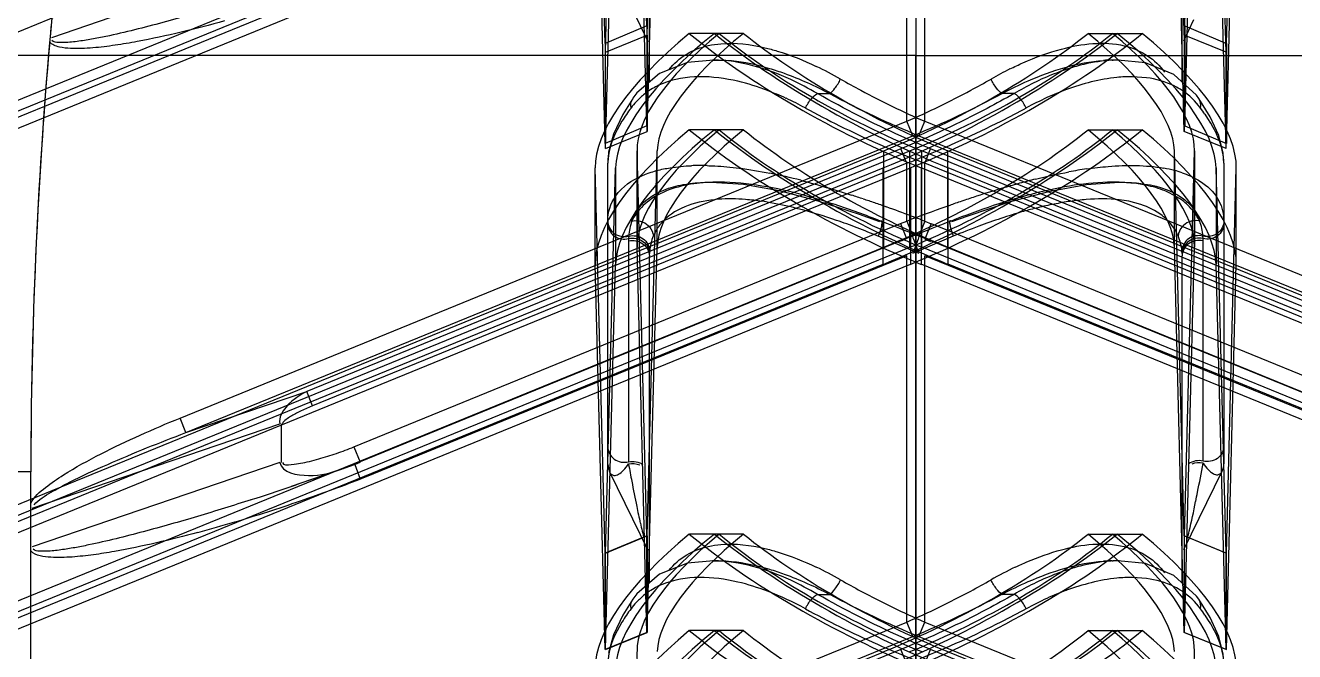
# Model space of a CAD drawing. Header units: millimetres. Extents: x -97344 to -49824, y -57049 to -40247.
# Drawn here: x -69300.34 to -69285.12, y -49599.15 to -49591.64 of the extents above; entities that cross this region are included whole.
import ezdxf

# ---------------------------------------------------------------- set-up
doc = ezdxf.new("R2010")
doc.units = ezdxf.units.MM
doc.header["$LTSCALE"] = 200
doc.linetypes.add('DOT_CENTER', pattern=[14, 12, -1, 0, -1])
for name, color, linetype in [('03___PRT_ALL_CURVES', 7, 'Continuous'), ('1', 7, 'Continuous'), ('DIM', 3, 'Continuous'), ('LAY0001', 7, 'Continuous'), ('LAY0002', 7, 'Continuous')]:
    doc.layers.add(name, color=color, linetype=linetype)

# ---------------------------------------------------------------- blocks, each defined once
blk = doc.blocks.new('Top1', base_point=(668.75, -75.52))
at = {"layer": '1', "color": 1, "linetype": 'DOT_CENTER'}
for p, q in [((418.75, 43.169), (418.75, -93.98)), ((918.75, 43.169), (918.75, -93.98))]:
    blk.add_line(p, q, dxfattribs=at)
blk = doc.blocks.new('*U1466')
blk.add_blockref('Top1', (0, -50.114))
blk = doc.blocks.new('*U1467')
at = {"layer": 'DIM', "color": 0, "linetype": 'ByBlock', "lineweight": -2, "transparency": 16777216}
for p in [(0, 0), (500, 0)]:
    blk.add_blockref('*U1466', p, dxfattribs=at)
blk = doc.blocks.new('2250')
at = {"layer": '03___PRT_ALL_CURVES', "color": 7, "linetype": 'Continuous'}
blk.add_line((-45098.388, -64438.84), (-45098.388, -64419.739), dxfattribs=at)
blk.add_arc((-45039.388, -64419.739), 59, 173.89532, 180, dxfattribs=at)
at = {"layer": 'LAY0001', "color": 7, "linetype": 'Continuous'}
for p, q in [((-45590.974, -64415.07), (-45590.974, -64411.151)), ((-45587.674, -64415.538), (-45587.674, -64411.151)), ((-45087.888, -64415.538), (-45087.888, -64411.151)), ((-45084.588, -64415.069), (-45084.588, -64411.151)), ((-45096.023, -64413.81), (-45098.142, -64414.537)), ((-45591.127, -64414.297), (-45590.993, -64414.583)), ((-45084.569, -64414.574), (-45084.449, -64414.319)), ((-45590.219, -64414.804), (-45590.149, -64414.804)), ((-45590.205, -64414.804), (-45590.219, -64414.804)), ((-45590.148, -64414.804), (-45590.128, -64414.804)), ((-45085.428, -64414.804), (-45085.413, -64414.804)), ((-45085.342, -64414.804), (-45085.413, -64414.804)), ((-45085.342, -64414.804), (-45085.36, -64414.804)), ((-45085.027, -64414.838), (-45085.36, -64414.804)), ((-45085.016, -64415.016), (-45085.185, -64415.004)), ((-45588.958, -64415.206), (-45588.814, -64415.206)), ((-45086.603, -64415.206), (-45086.747, -64415.206)), ((-45084.39, -64415.263), (-45084.417, -64415.226)), ((-45084.389, -64415.263), (-45084.39, -64415.262)), ((-45084.323, -64415.368), (-45084.389, -64415.263)), ((-45084.251, -64415.483), (-45084.389, -64415.263)), ((-45587.744, -64415.711), (-45587.674, -64415.538)), ((-45587.674, -64415.538), (-45578.982, -64419.086)), ((-45096.6, -64419.094), (-45087.888, -64415.538)), ((-45087.817, -64415.711), (-45087.888, -64415.538)), ((-45587.744, -64415.711), (-45579.053, -64419.259)), ((-45096.53, -64419.268), (-45087.817, -64415.711)), ((-45587.674, -64416.04), (-45587.603, -64415.867)), ((-45580.501, -64418.766), (-45587.603, -64415.867)), ((-45087.959, -64415.867), (-45095.081, -64418.775)), ((-45087.888, -64416.04), (-45087.959, -64415.867)), ((-45591.463, -64415.908), (-45591.474, -64416.041)), ((-45591.474, -64419.652), (-45591.474, -64416.04)), ((-45587.674, -64416.733), (-45587.674, -64416.04)), ((-45580.572, -64418.939), (-45587.674, -64416.04)), ((-45087.888, -64416.04), (-45095.011, -64418.948)), ((-45087.888, -64416.733), (-45087.888, -64416.04)), ((-45084.088, -64416.04), (-45084.088, -64419.643)), ((-45590.235, -64416.268), (-45590.219, -64416.268)), ((-45590.136, -64416.268), (-45590.149, -64416.268)), ((-45085.413, -64416.268), (-45085.425, -64416.268)), ((-45085.342, -64416.268), (-45085.342, -64416.268)), ((-45087.154, -64416.669), (-45086.647, -64416.501)), ((-45085.085, -64416.534), (-45085.227, -64416.497)), ((-45084.63, -64416.457), (-45084.751, -64416.39)), ((-45588.459, -64416.651), (-45588.214, -64416.739)), ((-45587.674, -64416.733), (-45587.745, -64416.913)), ((-45587.731, -64416.712), (-45587.674, -64416.733)), ((-45587.674, -64416.733), (-45587.597, -64416.765)), ((-45587.597, -64416.764), (-45587.672, -64416.95)), ((-45587.597, -64416.764), (-45581.067, -64419.43)), ((-45094.516, -64419.439), (-45087.965, -64416.764)), ((-45087.965, -64416.764), (-45087.888, -64416.734)), ((-45087.965, -64416.764), (-45087.892, -64416.944)), ((-45087.888, -64416.733), (-45087.831, -64416.712)), ((-45087.888, -64416.733), (-45087.817, -64416.913)), ((-45087.347, -64416.739), (-45087.154, -64416.669)), ((-45591.222, -64416.913), (-45591.223, -64416.944)), ((-45591.223, -64416.944), (-45591.223, -64416.972)), ((-45587.808, -64417.093), (-45588.23, -64416.915)), ((-45587.67, -64416.944), (-45587.745, -64416.913)), ((-45587.672, -64416.95), (-45587.603, -64416.978)), ((-45087.817, -64416.913), (-45087.892, -64416.944)), ((-45087.332, -64416.915), (-45087.753, -64417.093)), ((-45084.338, -64416.944), (-45084.34, -64416.913)), ((-45084.338, -64416.972), (-45084.338, -64416.944)), ((-45591.224, -64416.972), (-45591.224, -64419.618)), ((-45590.971, -64417.093), (-45590.973, -64417.123)), ((-45587.739, -64417.123), (-45587.808, -64417.093)), ((-45581.14, -64419.609), (-45587.6, -64416.972)), ((-45087.961, -64416.972), (-45094.442, -64419.618)), ((-45087.753, -64417.093), (-45087.822, -64417.123)), ((-45084.589, -64417.123), (-45084.591, -64417.093)), ((-45084.338, -64419.609), (-45084.338, -64416.972)), ((-45590.974, -64421.07), (-45590.974, -64417.151)), ((-45587.674, -64421.538), (-45587.674, -64417.151)), ((-45581.213, -64419.789), (-45587.674, -64417.151)), ((-45087.888, -64417.151), (-45094.369, -64419.797)), ((-45087.888, -64421.538), (-45087.888, -64417.151)), ((-45084.588, -64421.069), (-45084.588, -64417.151)), ((-45096.53, -64419.268), (-45095.081, -64418.775)), ((-45095.011, -64418.948), (-45095.081, -64418.775)), ((-45096.53, -64419.268), (-45096.6, -64419.094)), ((-45095.011, -64418.948), (-45095.157, -64419.013)), ((-45098.372, -64420.174), (-45095.404, -64419.164)), ((-45095.388, -64419.164), (-45095.388, -64419.626)), ((-45094.516, -64419.439), (-45094.44, -64419.624)), ((-45095.404, -64419.626), (-45098.372, -64420.635)), ((-45094.651, -64419.703), (-45095.266, -64419.913)), ((-45094.508, -64419.644), (-45094.506, -64419.65)), ((-45094.506, -64419.65), (-45094.439, -64419.825)), ((-45591.453, -64419.74), (-45590.994, -64420.677)), ((-45098.388, -64419.739), (-45099.388, -64419.739)), ((-45098.388, -64420.113), (-45098.388, -64419.739)), ((-45094.369, -64419.797), (-45094.439, -64419.825)), ((-45084.567, -64420.668), (-45084.108, -64419.731)), ((-45098.388, -64420.635), (-45098.388, -64420.174)), ((-45098.388, -64426.113), (-45098.388, -64420.685)), ((-45590.219, -64420.804), (-45590.149, -64420.804)), ((-45590.205, -64420.804), (-45590.219, -64420.804)), ((-45590.148, -64420.804), (-45590.128, -64420.804)), ((-45085.428, -64420.804), (-45085.413, -64420.804)), ((-45085.342, -64420.804), (-45085.413, -64420.804)), ((-45085.342, -64420.804), (-45085.36, -64420.804)), ((-45085.027, -64420.838), (-45085.36, -64420.804)), ((-45085.016, -64421.016), (-45085.185, -64421.004)), ((-45588.958, -64421.206), (-45588.814, -64421.206)), ((-45086.603, -64421.206), (-45086.747, -64421.206)), ((-45084.39, -64421.263), (-45084.417, -64421.226)), ((-45084.389, -64421.263), (-45084.39, -64421.262)), ((-45084.323, -64421.368), (-45084.389, -64421.263)), ((-45084.251, -64421.483), (-45084.389, -64421.263)), ((-45587.744, -64421.711), (-45587.674, -64421.538)), ((-45587.674, -64421.538), (-45578.982, -64425.086)), ((-45096.6, -64425.094), (-45087.888, -64421.538)), ((-45087.817, -64421.711), (-45087.888, -64421.538)), ((-45587.744, -64421.711), (-45579.053, -64425.259)), ((-45096.53, -64425.268), (-45087.817, -64421.711)), ((-45587.674, -64422.04), (-45587.603, -64421.867)), ((-45580.501, -64424.766), (-45587.603, -64421.867)), ((-45087.959, -64421.867), (-45095.081, -64424.775)), ((-45087.888, -64422.04), (-45087.959, -64421.867))]:
    blk.add_line(p, q, dxfattribs=at)
for points in [[(-45590.205, -64414.804), (-45590.516, -64414.834), (-45590.853, -64414.965)], [(-45084.417, -64415.226), (-45084.687, -64414.979), (-45085.027, -64414.838)], [(-45590.853, -64414.965), (-45591.123, -64415.199), (-45591.171, -64415.262)], [(-45591.172, -64415.263), (-45591.294, -64415.455), (-45591.406, -64415.692), (-45591.463, -64415.908)], [(-45084.088, -64416.041), (-45084.097, -64415.919), (-45084.149, -64415.71), (-45084.251, -64415.483)], [(-45590.234, -64416.268), (-45589.846, -64416.293), (-45589.418, -64416.368)], [(-45086.647, -64416.501), (-45086.171, -64416.374), (-45085.733, -64416.295), (-45085.341, -64416.268)], [(-45589.418, -64416.368), (-45588.953, -64416.49), (-45588.459, -64416.651)], [(-45591.474, -64419.652), (-45591.458, -64419.73), (-45591.453, -64419.74)], [(-45094.651, -64419.703), (-45094.576, -64419.676), (-45094.498, -64419.647), (-45094.44, -64419.624)], [(-45590.205, -64420.804), (-45590.516, -64420.834), (-45590.853, -64420.965)], [(-45084.417, -64421.226), (-45084.687, -64420.979), (-45085.027, -64420.838)], [(-45590.853, -64420.965), (-45591.123, -64421.199), (-45591.171, -64421.262)], [(-45591.172, -64421.263), (-45591.294, -64421.455), (-45591.406, -64421.692), (-45591.463, -64421.908)], [(-45084.088, -64422.041), (-45084.097, -64421.919), (-45084.149, -64421.71), (-45084.251, -64421.483)]]:
    blk.add_lwpolyline(points, dxfattribs=at)
for centre, radius, start, end in [((-45039.388, -64419.739), 59, 174.47201, 174.9407), ((-45039.388, -64419.739), 59, 174.98869, 180), ((-45085.411, -64416.439), 1.635, 90.5851, 94.1921), ((-45590.863, -64418.836), 4.384, 60.1684, 64.4715), ((-45084.653, -64418.919), 4.479, 116.5105, 119.8017), ((-45085.103, -64417.548), 2.772, 106.7907, 111.5606), ((-45085.198, -64417.242), 2.452, 104.4416, 106.7421), ((-45590.48, -64415.907), 0.888, 132.7211, 136.9864), ((-45590.491, -64415.895), 0.872, 123.682, 132.7115), ((-45590.789, -64418.41), 3.466, 65.2126, 69.1919), ((-45590.972, -64418.808), 3.905, 61.429, 65.2256), ((-45583.542, -64405.426), 11.11, 241.673, 247.7766), ((-45092.019, -64405.425), 11.111, 292.2234, 298.3269), ((-45084.597, -64418.794), 3.889, 114.4855, 118.5756), ((-45084.792, -64418.365), 3.418, 110.2556, 114.5003), ((-45590.453, -64415.932), 0.925, 137.0109, 143.2594), ((-45583.425, -64404.933), 11.89, 241.4678, 243.6956), ((-45086.194, -64416.744), 2.28, 34.4626, 36.7896), ((-45583.206, -64404.494), 12.38, 243.6873, 248.3231), ((-45590.867, -64416.041), 0.607, 174.1347, 179.9329), ((-45583.283, -64404.688), 12.172, 248.3224, 248.855), ((-45092.288, -64404.664), 12.198, 291.1456, 291.9299), ((-45590.359, -64418.905), 2.837, 88.4675, 92.2609), ((-45590.938, -64423.153), 7.133, 75.5683, 78.6117), ((-45084.977, -64421.367), 5.312, 98.1765, 100.5047), ((-45085.083, -64417.667), 1.591, 75.3621, 80.045), ((-45085.019, -64417.419), 1.336, 71.1489, 75.3427), ((-45083.38, -64427.646), 11.796, 106.421, 108.1384), ((-45083.978, -64425.636), 9.698, 105.2917, 106.3948), ((-45084.305, -64424.437), 8.456, 103.9795, 105.2955), ((-45590.057, -64419.449), 2.983, 81.6848, 85.497), ((-45592.817, -64429.619), 13.869, 71.4711, 72.0837), ((-45593.398, -64431.352), 15.696, 70.9381, 71.4718), ((-45081.839, -64432.299), 16.698, 108.7663, 109.3121), ((-45082.55, -64430.207), 14.488, 108.1082, 108.7676), ((-45085.411, -64420.101), 3.641, 98.1958, 101.2935), ((-45085.506, -64419.439), 2.972, 94.4732, 98.2032), ((-45085.079, -64417.147), 0.823, 53.1772, 56.9293), ((-45594.139, -64433.497), 17.966, 70.4667, 70.938), ((-45595.867, -64438.343), 23.111, 69.6625, 70.447), ((-45079.508, -64438.88), 23.679, 109.3692, 110.5784), ((-45085.262, -64420.852), 4.407, 101.2773, 103.8484), ((-45590.614, -64417.011), 0.634, 147.6056, 153.9879), ((-45590.38, -64417.144), 0.593, 143.9413, 150.8238), ((-45590.363, -64417.157), 0.614, 136.6652, 143.915), ((-45591.461, -64424.674), 8.405, 69.255, 71.0405), ((-45592.224, -64426.691), 10.56, 67.7778, 69.2597), ((-45596.384, -64438.284), 23.051, 67.9882, 69.2139), ((-45598.738, -64446.126), 31.406, 69.4821, 69.6849), ((-45079.177, -64438.284), 23.051, 110.7861, 112.0118), ((-45083.434, -64426.448), 10.299, 110.417, 112.2377), ((-45084.844, -64416.877), 0.487, 17.1266, 22.6291), ((-45084.616, -64416.733), 0.528, 359.985, 6.5247), ((-45590.369, -64417.148), 0.605, 157.267, 165.7562), ((-45590.385, -64417.142), 0.587, 150.8414, 157.2553), ((-45582.344, -64404.064), 13.937, 247.5358, 247.8441), ((-45093.247, -64403.947), 14.057, 292.089, 292.3947), ((-45590.36, -64417.15), 0.613, 165.7814, 174.6343), ((-45569.659, -64415.764), 21.911, 190.2014, 190.7537), ((-45105.746, -64389.088), 32.557, 288.777, 290.1922), ((-45105.086, -64415.906), 21.081, 348.8493, 349.8099), ((-45084.288, -64419.643), 0.2, 333.8977, 360), ((-45573.321, -64416.467), 18.182, 190.7294, 191.6942), ((-45101.602, -64401.267), 19.892, 288.9039, 291.1057), ((-45105.967, -64388.464), 33.219, 287.9206, 288.7914), ((-45101.584, -64416.593), 17.512, 348.4666, 348.8396), ((-45579.564, -64417.762), 11.807, 191.6796, 192.6735), ((-45101.654, -64401.151), 20.019, 286.5734, 288.9388), ((-45583.887, -64418.732), 7.375, 192.6894, 193.4517), ((-45586.843, -64419.443), 4.335, 193.4061, 194.7103), ((-45100.966, -64403.464), 17.606, 285.0774, 286.5741), ((-45590.863, -64424.836), 4.384, 60.1684, 64.4715), ((-45084.696, -64424.84), 4.389, 115.533, 119.8281), ((-45085.103, -64423.548), 2.772, 106.7907, 111.5606), ((-45085.198, -64423.242), 2.452, 104.4416, 106.7421), ((-45085.411, -64422.439), 1.635, 90.5851, 94.1921), ((-45590.491, -64421.895), 0.872, 123.682, 132.7115), ((-45583.542, -64411.426), 11.11, 241.673, 247.7766), ((-45092.019, -64411.425), 11.111, 292.2234, 298.3269), ((-45084.792, -64424.365), 3.418, 110.2556, 114.5003), ((-45590.453, -64421.932), 0.925, 137.0109, 143.2594), ((-45590.48, -64421.907), 0.888, 132.7211, 136.9864), ((-45583.425, -64410.933), 11.89, 241.4678, 243.6956), ((-45084.597, -64424.794), 3.889, 114.4855, 118.5756), ((-45086.194, -64422.744), 2.28, 34.4626, 36.7896), ((-45583.206, -64410.494), 12.38, 243.6873, 248.3231)]:
    blk.add_arc(centre, radius, start, end, dxfattribs=at)
for points, knots in [([(-45095.416, -64413.937), (-45095.639, -64414.01), (-45096.086, -64414.151), (-45096.648, -64414.314), (-45097.102, -64414.433), (-45097.387, -64414.501), (-45097.617, -64414.548), (-45097.789, -64414.577), (-45097.937, -64414.596), (-45098.05, -64414.595), (-45098.117, -64414.59), (-45098.136, -64414.568)], [0, 0, 0, 0, 0.250041, 0.500076, 0.625096, 0.750113, 0.812623, 0.875132, 0.937626, 0.968749, 1, 1, 1, 1]), ([(-45096.067, -64414.336), (-45096.239, -64414.384), (-45096.586, -64414.474), (-45097.024, -64414.569), (-45097.377, -64414.629), (-45097.643, -64414.662), (-45097.87, -64414.672), (-45098.043, -64414.655), (-45098.138, -64414.622), (-45098.162, -64414.585)], [0, 0, 0, 0, 0.250257, 0.5005, 0.625627, 0.750743, 0.875793, 0.938289, 1, 1, 1, 1]), ([(-45590.268, -64414.631), (-45590.218, -64414.62), (-45589.993, -64414.587), (-45589.763, -64414.616), (-45589.591, -64414.656)], [0, 0, 0, 0, 0.22503, 1, 1, 1, 1]), ([(-45589.591, -64414.656), (-45589.541, -64414.668), (-45589.329, -64414.725), (-45589.125, -64414.808), (-45588.974, -64414.88)], [0, 0, 0, 0, 0.237795, 1, 1, 1, 1]), ([(-45086.652, -64414.911), (-45086.601, -64414.885), (-45086.401, -64414.791), (-45086.192, -64414.714), (-45086.034, -64414.672)], [0, 0, 0, 0, 0.260629, 1, 1, 1, 1]), ([(-45086.034, -64414.672), (-45085.791, -64414.608), (-45085.421, -64414.561), (-45084.998, -64414.732), (-45084.855, -64414.872), (-45084.8, -64414.948)], [0, 0, 0, 0, 0.563155, 0.789685, 1, 1, 1, 1]), ([(-45588.958, -64415.206), (-45589.063, -64415.145), (-45589.45, -64414.941), (-45589.887, -64414.807), (-45590.205, -64414.804)], [0, 0, 0, 0, 0.275501, 1, 1, 1, 1]), ([(-45590.128, -64414.804), (-45590.082, -64414.804), (-45589.881, -64414.816), (-45589.683, -64414.86), (-45589.535, -64414.904)], [0, 0, 0, 0, 0.231148, 1, 1, 1, 1]), ([(-45086.747, -64415.206), (-45086.644, -64415.151), (-45086.26, -64414.965), (-45085.841, -64414.831), (-45085.531, -64414.808)], [0, 0, 0, 0, 0.272513, 1, 1, 1, 1]), ([(-45085.36, -64414.804), (-45085.396, -64414.804), (-45085.547, -64414.811), (-45085.697, -64414.839), (-45085.809, -64414.867)], [0, 0, 0, 0, 0.237563, 1, 1, 1, 1]), ([(-45589.557, -64415.169), (-45589.674, -64415.125), (-45590.077, -64414.997), (-45590.541, -64414.972), (-45590.82, -64415.088)], [0, 0, 0, 0, 0.292097, 1, 1, 1, 1]), ([(-45589.535, -64414.904), (-45589.475, -64414.922), (-45589.228, -64415.004), (-45588.989, -64415.113), (-45588.814, -64415.206)], [0, 0, 0, 0, 0.23961, 1, 1, 1, 1]), ([(-45588.814, -64415.206), (-45588.787, -64415.192), (-45588.739, -64415.133), (-45588.701, -64415.071), (-45588.682, -64415.032)], [0, 0, 0, 0, 0.410358, 1, 1, 1, 1]), ([(-45588.682, -64415.032), (-45588.602, -64415.078), (-45588.273, -64415.261), (-45587.934, -64415.425), (-45587.674, -64415.538)], [0, 0, 0, 0, 0.245983, 1, 1, 1, 1]), ([(-45087.888, -64415.538), (-45087.628, -64415.425), (-45087.289, -64415.261), (-45086.96, -64415.078), (-45086.879, -64415.032)], [0, 0, 0, 0, 0.754012, 1, 1, 1, 1]), ([(-45086.747, -64415.206), (-45086.774, -64415.192), (-45086.822, -64415.133), (-45086.86, -64415.071), (-45086.879, -64415.032)], [0, 0, 0, 0, 0.410358, 1, 1, 1, 1]), ([(-45085.185, -64415.004), (-45085.246, -64415.003), (-45085.516, -64415.017), (-45085.78, -64415.087), (-45085.975, -64415.158)], [0, 0, 0, 0, 0.229044, 1, 1, 1, 1]), ([(-45084.588, -64415.169), (-45084.618, -64415.149), (-45084.75, -64415.073), (-45084.901, -64415.031), (-45085.016, -64415.016)], [0, 0, 0, 0, 0.237348, 1, 1, 1, 1]), ([(-45589.104, -64415.379), (-45589.085, -64415.339), (-45589.044, -64415.276), (-45588.988, -64415.217), (-45588.958, -64415.206)], [0, 0, 0, 0, 0.582162, 1, 1, 1, 1]), ([(-45587.603, -64415.867), (-45587.722, -64415.819), (-45588.184, -64415.62), (-45588.633, -64415.392), (-45588.958, -64415.206)], [0, 0, 0, 0, 0.25475, 1, 1, 1, 1]), ([(-45086.603, -64415.206), (-45086.71, -64415.267), (-45087.15, -64415.51), (-45087.606, -64415.723), (-45087.959, -64415.867)], [0, 0, 0, 0, 0.243708, 1, 1, 1, 1]), ([(-45086.53, -64415.267), (-45086.536, -64415.259), (-45086.557, -64415.236), (-45086.582, -64415.214), (-45086.603, -64415.206)], [0, 0, 0, 0, 0.304772, 1, 1, 1, 1]), ([(-45591.194, -64415.379), (-45591.233, -64415.43), (-45591.357, -64415.612), (-45591.455, -64415.823), (-45591.47, -64415.979)], [0, 0, 0, 0, 0.290955, 1, 1, 1, 1]), ([(-45086.457, -64415.379), (-45086.558, -64415.434), (-45086.974, -64415.652), (-45087.403, -64415.846), (-45087.733, -64415.979)], [0, 0, 0, 0, 0.243799, 1, 1, 1, 1]), ([(-45084.088, -64416.04), (-45084.088, -64415.995), (-45084.114, -64415.784), (-45084.22, -64415.591), (-45084.313, -64415.454)], [0, 0, 0, 0, 0.213846, 1, 1, 1, 1]), ([(-45591.381, -64416.437), (-45591.36, -64416.406), (-45591.252, -64416.279), (-45591.097, -64416.198), (-45590.975, -64416.156)], [0, 0, 0, 0, 0.221242, 1, 1, 1, 1]), ([(-45590.803, -64416.109), (-45590.778, -64416.104), (-45590.668, -64416.084), (-45590.556, -64416.073), (-45590.471, -64416.07)], [0, 0, 0, 0, 0.234807, 1, 1, 1, 1]), ([(-45590.283, -64416.069), (-45590.252, -64416.07), (-45590.124, -64416.075), (-45589.996, -64416.087), (-45589.899, -64416.099)], [0, 0, 0, 0, 0.239498, 1, 1, 1, 1]), ([(-45085.732, -64416.109), (-45085.646, -64416.097), (-45085.34, -64416.061), (-45085.026, -64416.061), (-45084.808, -64416.099)], [0, 0, 0, 0, 0.281112, 1, 1, 1, 1]), ([(-45590.149, -64416.268), (-45590.234, -64416.268), (-45590.519, -64416.282), (-45590.812, -64416.365), (-45590.974, -64416.486)], [0, 0, 0, 0, 0.29618, 1, 1, 1, 1]), ([(-45590.568, -64416.297), (-45590.542, -64416.292), (-45590.432, -64416.275), (-45590.32, -64416.268), (-45590.235, -64416.268)], [0, 0, 0, 0, 0.233785, 1, 1, 1, 1]), ([(-45588.749, -64416.536), (-45588.872, -64416.496), (-45589.323, -64416.36), (-45589.794, -64416.27), (-45590.136, -64416.268)], [0, 0, 0, 0, 0.275317, 1, 1, 1, 1]), ([(-45085.425, -64416.268), (-45085.731, -64416.269), (-45086.394, -64416.385), (-45087.023, -64416.602), (-45087.357, -64416.733)], [0, 0, 0, 0, 0.460204, 1, 1, 1, 1]), ([(-45085.05, -64416.299), (-45085.078, -64416.293), (-45085.198, -64416.275), (-45085.32, -64416.268), (-45085.413, -64416.268)], [0, 0, 0, 0, 0.235152, 1, 1, 1, 1]), ([(-45085.342, -64416.268), (-45085.263, -64416.268), (-45085.004, -64416.28), (-45084.736, -64416.349), (-45084.587, -64416.455)], [0, 0, 0, 0, 0.301125, 1, 1, 1, 1]), ([(-45084.751, -64416.39), (-45084.774, -64416.38), (-45084.87, -64416.34), (-45084.971, -64416.313), (-45085.05, -64416.299)], [0, 0, 0, 0, 0.234169, 1, 1, 1, 1]), ([(-45084.4, -64416.24), (-45084.316, -64416.289), (-45084.17, -64416.41), (-45084.101, -64416.589), (-45084.091, -64416.673)], [0, 0, 0, 0, 0.53321, 1, 1, 1, 1]), ([(-45591.183, -64416.733), (-45591.175, -64416.706), (-45591.129, -64416.592), (-45591.039, -64416.499), (-45590.962, -64416.446)], [0, 0, 0, 0, 0.23554, 1, 1, 1, 1]), ([(-45589.822, -64416.475), (-45589.93, -64416.467), (-45590.272, -64416.459), (-45590.647, -64416.563), (-45590.81, -64416.736)], [0, 0, 0, 0, 0.313507, 1, 1, 1, 1]), ([(-45589.196, -64416.585), (-45589.303, -64416.557), (-45589.446, -64416.526), (-45589.59, -64416.502), (-45589.625, -64416.497)], [0, 0, 0, 0, 0.759393, 1, 1, 1, 1]), ([(-45085.227, -64416.497), (-45085.265, -64416.49), (-45085.434, -64416.464), (-45085.606, -64416.465), (-45085.738, -64416.475)], [0, 0, 0, 0, 0.227861, 1, 1, 1, 1]), ([(-45084.587, -64416.455), (-45084.565, -64416.471), (-45084.485, -64416.535), (-45084.423, -64416.621), (-45084.394, -64416.689)], [0, 0, 0, 0, 0.269846, 1, 1, 1, 1]), ([(-45084.378, -64416.733), (-45084.413, -64416.662), (-45084.48, -64416.574), (-45084.563, -64416.504), (-45084.585, -64416.487)], [0, 0, 0, 0, 0.735687, 1, 1, 1, 1]), ([(-45086.317, -64416.573), (-45086.375, -64416.587), (-45086.615, -64416.651), (-45086.85, -64416.73), (-45087.027, -64416.796)], [0, 0, 0, 0, 0.241129, 1, 1, 1, 1]), ([(-45084.762, -64416.726), (-45084.782, -64416.705), (-45084.877, -64416.621), (-45084.993, -64416.564), (-45085.085, -64416.534)], [0, 0, 0, 0, 0.229911, 1, 1, 1, 1]), ([(-45591.474, -64416.733), (-45591.474, -64416.789), (-45591.409, -64416.907), (-45591.279, -64416.927), (-45591.222, -64416.913)], [0, 0, 0, 0, 0.486158, 1, 1, 1, 1]), ([(-45591.474, -64416.764), (-45591.474, -64416.82), (-45591.409, -64416.937), (-45591.28, -64416.957), (-45591.223, -64416.944)], [0, 0, 0, 0, 0.485436, 1, 1, 1, 1]), ([(-45588.204, -64416.733), (-45588.2, -64416.73), (-45588.181, -64416.728), (-45588.189, -64416.765), (-45588.195, -64416.82), (-45588.216, -64416.876), (-45588.23, -64416.915)], [0, 0, 0, 0, 0.077314, 0.192048, 0.398477, 1, 1, 1, 1]), ([(-45087.357, -64416.733), (-45087.361, -64416.73), (-45087.381, -64416.728), (-45087.373, -64416.765), (-45087.366, -64416.82), (-45087.346, -64416.876), (-45087.332, -64416.915)], [0, 0, 0, 0, 0.077312, 0.192046, 0.398475, 1, 1, 1, 1]), ([(-45084.088, -64416.733), (-45084.088, -64416.789), (-45084.152, -64416.907), (-45084.282, -64416.927), (-45084.339, -64416.913)], [0, 0, 0, 0, 0.486158, 1, 1, 1, 1]), ([(-45084.088, -64416.764), (-45084.088, -64416.82), (-45084.152, -64416.937), (-45084.281, -64416.957), (-45084.338, -64416.944)], [0, 0, 0, 0, 0.485436, 1, 1, 1, 1]), ([(-45591.224, -64416.972), (-45591.167, -64416.959), (-45591.038, -64416.979), (-45590.974, -64417.096), (-45590.974, -64417.151)], [0, 0, 0, 0, 0.514562, 1, 1, 1, 1]), ([(-45591.223, -64416.944), (-45591.166, -64416.93), (-45591.038, -64416.951), (-45590.973, -64417.068), (-45590.973, -64417.123)], [0, 0, 0, 0, 0.51441, 1, 1, 1, 1]), ([(-45591.222, -64416.913), (-45591.165, -64416.9), (-45591.037, -64416.921), (-45590.972, -64417.037), (-45590.971, -64417.093)], [0, 0, 0, 0, 0.513457, 1, 1, 1, 1]), ([(-45587.745, -64416.913), (-45587.728, -64416.883), (-45587.784, -64417.034), (-45587.797, -64417.066), (-45587.808, -64417.093)], [0, 0, 0, 0, 0.541401, 1, 1, 1, 1]), ([(-45587.67, -64416.944), (-45587.669, -64416.942), (-45587.664, -64416.933), (-45587.669, -64416.946), (-45587.67, -64416.949)], [0, 0, 0, 0, 0.352566, 1, 1, 1, 1]), ([(-45087.817, -64416.913), (-45087.834, -64416.883), (-45087.778, -64417.034), (-45087.764, -64417.066), (-45087.753, -64417.093)], [0, 0, 0, 0, 0.541402, 1, 1, 1, 1]), ([(-45084.339, -64416.913), (-45084.396, -64416.9), (-45084.525, -64416.921), (-45084.59, -64417.037), (-45084.591, -64417.093)], [0, 0, 0, 0, 0.513457, 1, 1, 1, 1]), ([(-45084.338, -64416.944), (-45084.395, -64416.93), (-45084.523, -64416.951), (-45084.588, -64417.068), (-45084.589, -64417.123)], [0, 0, 0, 0, 0.51441, 1, 1, 1, 1]), ([(-45084.338, -64416.972), (-45084.395, -64416.959), (-45084.524, -64416.979), (-45084.588, -64417.096), (-45084.588, -64417.151)], [0, 0, 0, 0, 0.514562, 1, 1, 1, 1]), ([(-45098.388, -64420.113), (-45098.349, -64420.036), (-45098.212, -64419.919), (-45097.93, -64419.725), (-45097.548, -64419.518), (-45097.079, -64419.295), (-45096.761, -64419.16), (-45096.6, -64419.094)], [0, 0, 0, 0, 0.124331, 0.249397, 0.499553, 0.749771, 1, 1, 1, 1]), ([(-45095.157, -64419.013), (-45095.197, -64419.032), (-45095.259, -64419.062), (-45095.327, -64419.11), (-45095.371, -64419.142), (-45095.371, -64419.164)], [0, 0, 0, 0, 0.501284, 0.749172, 1, 1, 1, 1]), ([(-45098.349, -64420.133), (-45098.294, -64420.069), (-45098.145, -64419.981), (-45097.851, -64419.821), (-45097.467, -64419.646), (-45097.001, -64419.45), (-45096.687, -64419.328), (-45096.53, -64419.268)], [0, 0, 0, 0, 0.124662, 0.249704, 0.499789, 0.749893, 1, 1, 1, 1]), ([(-45591.474, -64419.439), (-45591.474, -64419.494), (-45591.41, -64419.612), (-45591.281, -64419.632), (-45591.224, -64419.618)], [0, 0, 0, 0, 0.485438, 1, 1, 1, 1]), ([(-45095.371, -64419.626), (-45095.371, -64419.662), (-45095.249, -64419.649), (-45095.127, -64419.633), (-45094.934, -64419.585), (-45094.725, -64419.519), (-45094.584, -64419.467), (-45094.516, -64419.439)], [0, 0, 0, 0, 0.121276, 0.246967, 0.497909, 0.748954, 1, 1, 1, 1]), ([(-45084.088, -64419.43), (-45084.088, -64419.485), (-45084.152, -64419.603), (-45084.281, -64419.623), (-45084.338, -64419.609)], [0, 0, 0, 0, 0.485438, 1, 1, 1, 1]), ([(-45591.453, -64419.74), (-45591.443, -64419.76), (-45591.404, -64419.793), (-45591.335, -64419.767), (-45591.277, -64419.716), (-45591.242, -64419.671), (-45591.224, -64419.644)], [0, 0, 0, 0, 0.222711, 0.423481, 0.67946, 1, 1, 1, 1]), ([(-45095.404, -64419.626), (-45095.376, -64419.749), (-45095.018, -64419.813), (-45094.792, -64419.751), (-45094.666, -64419.708)], [0, 0, 0, 0, 0.487505, 1, 1, 1, 1]), ([(-45084.338, -64419.636), (-45084.32, -64419.662), (-45084.284, -64419.708), (-45084.226, -64419.758), (-45084.157, -64419.785), (-45084.118, -64419.751), (-45084.108, -64419.731)], [0, 0, 0, 0, 0.320519, 0.576478, 0.777246, 1, 1, 1, 1]), ([(-45095.746, -64420.072), (-45095.96, -64420.141), (-45096.39, -64420.275), (-45096.931, -64420.429), (-45097.367, -64420.541), (-45097.641, -64420.604), (-45097.862, -64420.648), (-45098.028, -64420.675), (-45098.17, -64420.691), (-45098.279, -64420.69), (-45098.341, -64420.684), (-45098.362, -64420.665)], [0, 0, 0, 0, 0.250056, 0.500108, 0.625138, 0.750165, 0.81268, 0.875195, 0.937693, 0.968896, 1, 1, 1, 1]), ([(-45084.529, -64420.55), (-45084.52, -64420.516), (-45084.482, -64420.365), (-45084.45, -64420.213), (-45084.426, -64420.095)], [0, 0, 0, 0, 0.224782, 1, 1, 1, 1]), ([(-45096.386, -64420.464), (-45096.551, -64420.508), (-45096.883, -64420.592), (-45097.301, -64420.68), (-45097.638, -64420.734), (-45097.892, -64420.762), (-45098.108, -64420.769), (-45098.274, -64420.75), (-45098.362, -64420.718), (-45098.388, -64420.685)], [0, 0, 0, 0, 0.250223, 0.500431, 0.625541, 0.750638, 0.87567, 0.938162, 1, 1, 1, 1]), ([(-45590.268, -64420.631), (-45590.218, -64420.62), (-45589.993, -64420.587), (-45589.763, -64420.616), (-45589.591, -64420.656)], [0, 0, 0, 0, 0.22503, 1, 1, 1, 1]), ([(-45086.034, -64420.672), (-45085.791, -64420.608), (-45085.421, -64420.561), (-45084.998, -64420.732), (-45084.855, -64420.872), (-45084.8, -64420.948)], [0, 0, 0, 0, 0.563155, 0.789685, 1, 1, 1, 1]), ([(-45589.591, -64420.656), (-45589.541, -64420.668), (-45589.329, -64420.725), (-45589.125, -64420.808), (-45588.974, -64420.88)], [0, 0, 0, 0, 0.237795, 1, 1, 1, 1]), ([(-45086.588, -64420.88), (-45086.542, -64420.858), (-45086.362, -64420.776), (-45086.175, -64420.709), (-45086.034, -64420.672)], [0, 0, 0, 0, 0.25995, 1, 1, 1, 1]), ([(-45588.958, -64421.206), (-45589.063, -64421.145), (-45589.45, -64420.941), (-45589.887, -64420.807), (-45590.205, -64420.804)], [0, 0, 0, 0, 0.275501, 1, 1, 1, 1]), ([(-45590.128, -64420.804), (-45590.082, -64420.804), (-45589.881, -64420.816), (-45589.683, -64420.86), (-45589.535, -64420.904)], [0, 0, 0, 0, 0.231148, 1, 1, 1, 1]), ([(-45589.535, -64420.904), (-45589.475, -64420.922), (-45589.228, -64421.004), (-45588.989, -64421.113), (-45588.814, -64421.206)], [0, 0, 0, 0, 0.23961, 1, 1, 1, 1]), ([(-45086.747, -64421.206), (-45086.644, -64421.151), (-45086.26, -64420.965), (-45085.841, -64420.831), (-45085.531, -64420.808)], [0, 0, 0, 0, 0.272513, 1, 1, 1, 1]), ([(-45085.36, -64420.804), (-45085.396, -64420.804), (-45085.547, -64420.811), (-45085.697, -64420.839), (-45085.809, -64420.867)], [0, 0, 0, 0, 0.237563, 1, 1, 1, 1]), ([(-45589.557, -64421.169), (-45589.674, -64421.125), (-45590.077, -64420.997), (-45590.541, -64420.972), (-45590.82, -64421.088)], [0, 0, 0, 0, 0.292097, 1, 1, 1, 1]), ([(-45588.814, -64421.206), (-45588.787, -64421.192), (-45588.739, -64421.133), (-45588.701, -64421.071), (-45588.682, -64421.032)], [0, 0, 0, 0, 0.410358, 1, 1, 1, 1]), ([(-45588.682, -64421.032), (-45588.602, -64421.078), (-45588.273, -64421.261), (-45587.934, -64421.425), (-45587.674, -64421.538)], [0, 0, 0, 0, 0.245983, 1, 1, 1, 1]), ([(-45087.888, -64421.538), (-45087.628, -64421.425), (-45087.289, -64421.261), (-45086.96, -64421.078), (-45086.879, -64421.032)], [0, 0, 0, 0, 0.754013, 1, 1, 1, 1]), ([(-45086.747, -64421.206), (-45086.774, -64421.192), (-45086.822, -64421.133), (-45086.86, -64421.071), (-45086.879, -64421.032)], [0, 0, 0, 0, 0.410358, 1, 1, 1, 1]), ([(-45085.185, -64421.004), (-45085.246, -64421.003), (-45085.516, -64421.017), (-45085.78, -64421.087), (-45085.975, -64421.158)], [0, 0, 0, 0, 0.229044, 1, 1, 1, 1]), ([(-45084.588, -64421.169), (-45084.618, -64421.149), (-45084.75, -64421.073), (-45084.901, -64421.031), (-45085.016, -64421.016)], [0, 0, 0, 0, 0.237348, 1, 1, 1, 1]), ([(-45589.104, -64421.379), (-45589.085, -64421.339), (-45589.044, -64421.276), (-45588.988, -64421.217), (-45588.958, -64421.206)], [0, 0, 0, 0, 0.582162, 1, 1, 1, 1]), ([(-45587.603, -64421.867), (-45587.722, -64421.819), (-45588.184, -64421.62), (-45588.633, -64421.392), (-45588.958, -64421.206)], [0, 0, 0, 0, 0.25475, 1, 1, 1, 1]), ([(-45086.603, -64421.206), (-45086.71, -64421.267), (-45087.15, -64421.51), (-45087.606, -64421.723), (-45087.959, -64421.867)], [0, 0, 0, 0, 0.243708, 1, 1, 1, 1]), ([(-45086.53, -64421.267), (-45086.536, -64421.259), (-45086.557, -64421.236), (-45086.582, -64421.214), (-45086.603, -64421.206)], [0, 0, 0, 0, 0.304772, 1, 1, 1, 1]), ([(-45591.194, -64421.379), (-45591.233, -64421.43), (-45591.357, -64421.612), (-45591.455, -64421.823), (-45591.47, -64421.979)], [0, 0, 0, 0, 0.290955, 1, 1, 1, 1]), ([(-45086.457, -64421.379), (-45086.558, -64421.434), (-45086.974, -64421.652), (-45087.403, -64421.846), (-45087.733, -64421.979)], [0, 0, 0, 0, 0.243799, 1, 1, 1, 1]), ([(-45084.088, -64422.04), (-45084.088, -64421.995), (-45084.114, -64421.784), (-45084.22, -64421.591), (-45084.313, -64421.454)], [0, 0, 0, 0, 0.213846, 1, 1, 1, 1])]:
    blk.add_open_spline(points, degree=3, knots=knots, dxfattribs=at)
for points in [[(-45590.527, -64414.732), (-45590.447, -64414.684), (-45590.358, -64414.651), (-45590.268, -64414.631)], [(-45590.741, -64414.921), (-45590.682, -64414.846), (-45590.609, -64414.78), (-45590.527, -64414.732)], [(-45086.122, -64414.97), (-45086.288, -64415.035), (-45086.449, -64415.115), (-45086.603, -64415.206)], [(-45590.82, -64415.088), (-45590.874, -64415.11), (-45590.926, -64415.138), (-45590.975, -64415.17)], [(-45591.194, -64415.379), (-45591.202, -64415.34), (-45591.195, -64415.295), (-45591.172, -64415.263)], [(-45086.457, -64415.379), (-45086.477, -64415.339), (-45086.501, -64415.301), (-45086.53, -64415.267)], [(-45084.367, -64415.379), (-45084.428, -64415.298), (-45084.503, -64415.225), (-45084.588, -64415.169)], [(-45084.367, -64415.379), (-45084.36, -64415.34), (-45084.367, -64415.295), (-45084.389, -64415.263)], [(-45590.975, -64416.156), (-45590.919, -64416.136), (-45590.861, -64416.121), (-45590.803, -64416.109)], [(-45589.899, -64416.099), (-45589.775, -64416.115), (-45589.652, -64416.136), (-45589.529, -64416.161)], [(-45086.347, -64416.232), (-45086.214, -64416.199), (-45086.08, -64416.169), (-45085.945, -64416.144)], [(-45084.587, -64416.155), (-45084.522, -64416.178), (-45084.459, -64416.205), (-45084.4, -64416.24)], [(-45590.8, -64416.362), (-45590.726, -64416.332), (-45590.647, -64416.311), (-45590.568, -64416.297)], [(-45589.16, -64416.245), (-45588.955, -64416.298), (-45588.752, -64416.358), (-45588.551, -64416.423)], [(-45591.474, -64416.733), (-45591.474, -64416.63), (-45591.44, -64416.522), (-45591.381, -64416.437)], [(-45590.974, -64416.486), (-45591.042, -64416.536), (-45591.103, -64416.6), (-45591.149, -64416.672)], [(-45590.962, -64416.446), (-45590.912, -64416.412), (-45590.857, -64416.384), (-45590.8, -64416.362)], [(-45588.73, -64416.726), (-45588.884, -64416.673), (-45589.039, -64416.625), (-45589.196, -64416.585)], [(-45588.204, -64416.733), (-45588.384, -64416.663), (-45588.565, -64416.596), (-45588.749, -64416.536)], [(-45591.183, -64416.733), (-45591.206, -64416.79), (-45591.219, -64416.852), (-45591.222, -64416.913)], [(-45591.183, -64416.733), (-45591.14, -64416.723), (-45591.092, -64416.728), (-45591.051, -64416.745)], [(-45591.051, -64416.745), (-45591.022, -64416.758), (-45590.994, -64416.778), (-45590.973, -64416.802)], [(-45590.973, -64416.802), (-45590.947, -64416.833), (-45590.929, -64416.874), (-45590.926, -64416.915)], [(-45084.635, -64416.915), (-45084.664, -64416.845), (-45084.708, -64416.78), (-45084.762, -64416.726)], [(-45084.588, -64416.802), (-45084.615, -64416.833), (-45084.632, -64416.874), (-45084.635, -64416.915)], [(-45084.51, -64416.745), (-45084.54, -64416.758), (-45084.567, -64416.778), (-45084.588, -64416.802)], [(-45084.378, -64416.733), (-45084.421, -64416.723), (-45084.47, -64416.728), (-45084.51, -64416.745)], [(-45084.339, -64416.913), (-45084.342, -64416.852), (-45084.356, -64416.79), (-45084.378, -64416.733)], [(-45084.591, -64417.093), (-45084.596, -64417.032), (-45084.611, -64416.971), (-45084.635, -64416.915)], [(-45095.081, -64418.775), (-45095.203, -64418.841), (-45095.331, -64418.928), (-45095.388, -64419.053)], [(-45095.388, -64419.053), (-45095.404, -64419.087), (-45095.412, -64419.127), (-45095.404, -64419.164)], [(-45591.224, -64419.618), (-45591.167, -64419.604), (-45591.099, -64419.617), (-45591.051, -64419.651)], [(-45591.224, -64419.644), (-45591.18, -64419.634), (-45591.131, -64419.638), (-45591.09, -64419.655)], [(-45084.338, -64419.609), (-45084.395, -64419.596), (-45084.463, -64419.608), (-45084.51, -64419.642)], [(-45084.338, -64419.636), (-45084.381, -64419.625), (-45084.43, -64419.629), (-45084.471, -64419.647)], [(-45590.741, -64420.921), (-45590.682, -64420.846), (-45590.609, -64420.78), (-45590.527, -64420.732)], [(-45590.527, -64420.732), (-45590.447, -64420.684), (-45590.358, -64420.651), (-45590.268, -64420.631)], [(-45086.122, -64420.97), (-45086.288, -64421.035), (-45086.449, -64421.115), (-45086.603, -64421.206)], [(-45590.82, -64421.088), (-45590.874, -64421.11), (-45590.926, -64421.138), (-45590.975, -64421.17)], [(-45589.104, -64421.379), (-45589.25, -64421.299), (-45589.402, -64421.228), (-45589.557, -64421.169)], [(-45084.367, -64421.379), (-45084.428, -64421.298), (-45084.503, -64421.225), (-45084.588, -64421.169)], [(-45591.194, -64421.379), (-45591.202, -64421.34), (-45591.195, -64421.295), (-45591.172, -64421.263)], [(-45086.457, -64421.379), (-45086.477, -64421.339), (-45086.501, -64421.301), (-45086.53, -64421.267)], [(-45084.367, -64421.379), (-45084.36, -64421.34), (-45084.367, -64421.295), (-45084.389, -64421.263)]]:
    blk.add_open_spline(points, degree=3, dxfattribs=at)
at = {"layer": 'LAY0002', "color": 7, "linetype": 'Continuous'}
for p, q in [((-45591.006, -64414.395), (-45591.122, -64409.893)), ((-45590.999, -64414.507), (-45590.881, -64409.893)), ((-45084.562, -64414.507), (-45084.681, -64409.893)), ((-45084.555, -64414.395), (-45084.44, -64409.893)), ((-45591.506, -64414.606), (-45591.622, -64410.097)), ((-45591.499, -64414.711), (-45591.381, -64410.097)), ((-45099.149, -64414.711), (-45087.846, -64410.097)), ((-45084.062, -64414.711), (-45084.181, -64410.097)), ((-45084.055, -64414.606), (-45083.94, -64410.097)), ((-45591.005, -64415.592), (-45591.122, -64411.047)), ((-45590.999, -64415.662), (-45590.881, -64411.047)), ((-45099.297, -64415.592), (-45088.165, -64411.047)), ((-45099.154, -64415.662), (-45087.852, -64411.047)), ((-45084.562, -64415.662), (-45084.681, -64411.047)), ((-45084.556, -64415.592), (-45084.44, -64411.047)), ((-45591.505, -64415.804), (-45591.622, -64411.251)), ((-45591.499, -64415.866), (-45591.381, -64411.251)), ((-45099.321, -64415.804), (-45088.17, -64411.251)), ((-45099.149, -64415.866), (-45087.846, -64411.251)), ((-45084.062, -64415.866), (-45084.181, -64411.251)), ((-45084.056, -64415.804), (-45083.94, -64411.251)), ((-45591.006, -64414.395), (-45591.506, -64414.606)), ((-45591.499, -64414.711), (-45590.999, -64414.507)), ((-45591.006, -64414.395), (-45591.005, -64415.592)), ((-45590.999, -64414.507), (-45590.999, -64415.662)), ((-45589.845, -64414.485), (-45590.495, -64414.485)), ((-45085.716, -64414.485), (-45085.067, -64414.485)), ((-45084.562, -64414.507), (-45084.562, -64415.662)), ((-45084.062, -64414.711), (-45084.562, -64414.507)), ((-45084.555, -64414.395), (-45084.556, -64415.592)), ((-45084.555, -64414.395), (-45084.055, -64414.606)), ((-45591.506, -64414.606), (-45591.505, -64415.804)), ((-45084.055, -64414.606), (-45084.056, -64415.804)), ((-45591.499, -64415.866), (-45591.499, -64414.711)), ((-45587.781, -64433.84), (-45587.781, -64414.748)), ((-45587.781, -64414.748), (-45569.781, -64414.748)), ((-45087.781, -64414.748), (-45105.781, -64414.748)), ((-45087.781, -64433.84), (-45087.781, -64414.748)), ((-45084.062, -64415.866), (-45084.062, -64414.711)), ((-45591.005, -64415.592), (-45591.505, -64415.804)), ((-45084.556, -64415.592), (-45084.056, -64415.804)), ((-45591.499, -64415.866), (-45590.999, -64415.662)), ((-45589.845, -64415.64), (-45590.495, -64415.64)), ((-45085.716, -64415.64), (-45085.067, -64415.64)), ((-45084.062, -64415.866), (-45084.562, -64415.662)), ((-45591.004, -64420.507), (-45591.122, -64415.893)), ((-45591.122, -64415.893), (-45591.122, -64417.047)), ((-45591.122, -64417.047), (-45591.122, -64415.893)), ((-45590.999, -64420.507), (-45590.881, -64415.893)), ((-45590.881, -64417.047), (-45590.881, -64415.893)), ((-45587.71, -64417.047), (-45587.71, -64415.893)), ((-45576.408, -64420.507), (-45587.71, -64415.893)), ((-45587.397, -64417.047), (-45587.397, -64415.893)), ((-45576.094, -64420.507), (-45587.397, -64415.893)), ((-45099.467, -64420.507), (-45088.165, -64415.893)), ((-45099.154, -64420.507), (-45087.852, -64415.893)), ((-45088.165, -64417.047), (-45088.165, -64415.893)), ((-45087.852, -64417.047), (-45087.852, -64415.893)), ((-45084.562, -64420.507), (-45084.681, -64415.893)), ((-45084.681, -64417.047), (-45084.681, -64415.893)), ((-45084.558, -64420.507), (-45084.44, -64415.893)), ((-45084.44, -64417.047), (-45084.44, -64415.893)), ((-45084.439, -64415.893), (-45084.439, -64417.047)), ((-45591.504, -64420.711), (-45591.622, -64416.097)), ((-45591.622, -64417.251), (-45591.622, -64416.097)), ((-45591.622, -64417.251), (-45591.622, -64416.097)), ((-45591.499, -64420.711), (-45591.381, -64416.097)), ((-45591.381, -64416.097), (-45591.381, -64417.251)), ((-45587.715, -64416.097), (-45587.715, -64417.251)), ((-45576.413, -64420.711), (-45587.715, -64416.097)), ((-45587.391, -64417.251), (-45587.391, -64416.097)), ((-45576.089, -64420.711), (-45587.391, -64416.097)), ((-45099.472, -64420.711), (-45088.17, -64416.097)), ((-45099.149, -64420.711), (-45087.846, -64416.097)), ((-45088.17, -64417.251), (-45088.17, -64416.097)), ((-45087.846, -64416.097), (-45087.846, -64417.251)), ((-45084.062, -64420.711), (-45084.181, -64416.097)), ((-45084.181, -64416.097), (-45084.181, -64417.251)), ((-45084.058, -64420.711), (-45083.94, -64416.097)), ((-45083.94, -64417.251), (-45083.94, -64416.097)), ((-45083.939, -64417.251), (-45083.939, -64416.097)), ((-45591.004, -64421.662), (-45591.122, -64417.047)), ((-45590.999, -64421.662), (-45590.881, -64417.047)), ((-45576.408, -64421.662), (-45587.71, -64417.047)), ((-45576.094, -64421.662), (-45587.397, -64417.047)), ((-45099.467, -64421.662), (-45088.165, -64417.047)), ((-45099.154, -64421.662), (-45087.852, -64417.047)), ((-45084.562, -64421.662), (-45084.681, -64417.047)), ((-45084.558, -64421.662), (-45084.44, -64417.047)), ((-45591.504, -64421.866), (-45591.622, -64417.251)), ((-45591.499, -64421.866), (-45591.381, -64417.251)), ((-45576.413, -64421.866), (-45587.715, -64417.251)), ((-45576.089, -64421.866), (-45587.391, -64417.251)), ((-45099.472, -64421.866), (-45088.17, -64417.251)), ((-45099.149, -64421.866), (-45087.846, -64417.251)), ((-45084.062, -64421.866), (-45084.181, -64417.251)), ((-45084.058, -64421.866), (-45083.94, -64417.251)), ((-45591.004, -64420.507), (-45591.504, -64420.711)), ((-45591.499, -64420.711), (-45590.999, -64420.507)), ((-45591.004, -64421.662), (-45591.004, -64420.507)), ((-45590.999, -64420.507), (-45590.999, -64421.662)), ((-45589.845, -64420.485), (-45590.495, -64420.485)), ((-45085.716, -64420.485), (-45085.067, -64420.485)), ((-45084.562, -64420.507), (-45084.562, -64421.662)), ((-45084.062, -64420.711), (-45084.562, -64420.507)), ((-45084.558, -64421.662), (-45084.558, -64420.507)), ((-45084.558, -64420.507), (-45084.058, -64420.711)), ((-45591.504, -64421.866), (-45591.504, -64420.711)), ((-45591.499, -64421.866), (-45591.499, -64420.711)), ((-45084.062, -64421.866), (-45084.062, -64420.711)), ((-45084.058, -64421.866), (-45084.058, -64420.711)), ((-45591.004, -64421.662), (-45591.504, -64421.866)), ((-45591.499, -64421.866), (-45590.999, -64421.662)), ((-45589.845, -64421.64), (-45590.495, -64421.64)), ((-45085.716, -64421.64), (-45085.067, -64421.64)), ((-45084.062, -64421.866), (-45084.562, -64421.662)), ((-45084.558, -64421.662), (-45084.058, -64421.866)), ((-45591.004, -64426.507), (-45591.122, -64421.893)), ((-45576.094, -64426.507), (-45587.397, -64421.893)), ((-45099.467, -64426.507), (-45088.165, -64421.893)), ((-45084.558, -64426.507), (-45084.44, -64421.893))]:
    blk.add_line(p, q, dxfattribs=at)
for centre, major_axis, ratio, start_param, end_param in [((-45587.674, -64414.485), (3.897, 1.837), 0.346526, 2.204771, 2.990169), ((-45587.433, -64414.485), (3.898, 1.862), 0.337465, 2.18592, 2.971318), ((-45587.674, -64414.485), (3.403, 1.604), 0.346526, 2.204771, 2.990169), ((-45587.433, -64414.485), (3.404, 1.626), 0.337465, 2.18592, 2.971318), ((-45587.674, -64414.485), (3.897, -1.837), 0.346526, -2.204771, -1.419373), ((-45587.433, -64414.485), (3.898, -1.862), 0.337465, -2.18592, -1.400522), ((-45587.674, -64414.485), (3.403, -1.604), 0.346526, -2.204771, -1.419373), ((-45587.433, -64414.485), (3.404, -1.626), 0.337465, -2.18592, -1.400522), ((-45088.129, -64414.485), (3.898, 1.862), 0.337465, -1.741071, -0.955673), ((-45088.129, -64414.485), (3.404, 1.626), 0.337465, -1.741071, -0.955673), ((-45087.888, -64414.485), (3.403, 1.604), 0.346526, -1.72222, -0.936821), ((-45087.888, -64414.485), (3.897, 1.837), 0.346526, -1.72222, -0.936821), ((-45088.129, -64414.485), (3.404, -1.626), 0.337465, 0.170275, 0.955673), ((-45087.888, -64414.485), (3.403, -1.604), 0.346526, 0.151423, 0.936821), ((-45088.129, -64414.485), (3.898, -1.862), 0.337465, 0.170275, 0.955673), ((-45087.888, -64414.485), (3.897, -1.837), 0.346526, 0.151423, 0.936821), ((-45587.674, -64415.64), (3.897, 1.837), 0.346526, 2.204771, 2.990169), ((-45587.433, -64415.64), (3.898, 1.862), 0.337465, 2.18592, 2.971318), ((-45587.674, -64415.64), (3.403, 1.604), 0.346526, 2.204771, 2.990169), ((-45587.433, -64415.64), (3.404, 1.626), 0.337465, 2.18592, 2.971318), ((-45587.674, -64415.64), (3.897, -1.837), 0.346526, -2.204771, -1.419373), ((-45587.433, -64415.64), (3.898, -1.862), 0.337465, -2.18592, -1.400522), ((-45587.674, -64415.64), (3.403, -1.604), 0.346526, -2.204771, -1.419373), ((-45587.433, -64415.64), (3.404, -1.626), 0.337465, -2.18592, -1.400522), ((-45088.129, -64415.64), (3.898, 1.862), 0.337465, -1.741071, -0.955673), ((-45088.129, -64415.64), (3.404, 1.626), 0.337465, -1.741071, -0.955673), ((-45087.888, -64415.64), (3.403, 1.604), 0.346526, -1.72222, -0.936821), ((-45087.888, -64415.64), (3.897, 1.837), 0.346526, -1.72222, -0.936821), ((-45088.129, -64415.64), (3.404, -1.626), 0.337465, 0.170275, 0.955673), ((-45087.888, -64415.64), (3.403, -1.604), 0.346526, 0.151423, 0.936821), ((-45088.129, -64415.64), (3.898, -1.862), 0.337465, 0.170275, 0.955673), ((-45087.888, -64415.64), (3.897, -1.837), 0.346526, 0.151423, 0.936821), ((-45587.674, -64420.485), (3.897, 1.837), 0.346526, 2.204771, 2.990169), ((-45587.433, -64420.485), (3.898, 1.862), 0.337465, 2.18592, 2.971318), ((-45587.674, -64420.485), (3.403, 1.604), 0.346526, 2.204771, 2.990169), ((-45587.433, -64420.485), (3.404, 1.626), 0.337465, 2.18592, 2.971318), ((-45587.674, -64420.485), (3.897, -1.837), 0.346526, -2.204771, -1.419373), ((-45587.433, -64420.485), (3.898, -1.862), 0.337465, -2.18592, -1.400522), ((-45587.674, -64420.485), (3.403, -1.604), 0.346526, -2.204771, -1.419373), ((-45587.433, -64420.485), (3.404, -1.626), 0.337465, -2.18592, -1.400522), ((-45088.129, -64420.485), (3.898, 1.862), 0.337465, -1.741071, -0.955673), ((-45088.129, -64420.485), (3.404, 1.626), 0.337465, -1.741071, -0.955673), ((-45087.888, -64420.485), (3.403, 1.604), 0.346526, -1.72222, -0.936821), ((-45087.888, -64420.485), (3.897, 1.837), 0.346526, -1.72222, -0.936821), ((-45088.129, -64420.485), (3.404, -1.626), 0.337465, 0.170275, 0.955673), ((-45087.888, -64420.485), (3.403, -1.604), 0.346526, 0.151423, 0.936821), ((-45088.129, -64420.485), (3.898, -1.862), 0.337465, 0.170275, 0.955673), ((-45087.888, -64420.485), (3.897, -1.837), 0.346526, 0.151423, 0.936821), ((-45587.674, -64421.64), (3.897, 1.837), 0.346526, 2.204771, 2.990169), ((-45587.433, -64421.64), (3.898, 1.862), 0.337465, 2.18592, 2.971318), ((-45587.674, -64421.64), (3.403, 1.604), 0.346526, 2.204771, 2.990169), ((-45587.433, -64421.64), (3.404, 1.626), 0.337465, 2.18592, 2.971318), ((-45587.674, -64421.64), (3.897, -1.837), 0.346526, -2.204771, -1.419373), ((-45587.433, -64421.64), (3.898, -1.862), 0.337465, -2.18592, -1.400522), ((-45587.674, -64421.64), (3.403, -1.604), 0.346526, -2.204771, -1.419373), ((-45587.433, -64421.64), (3.404, -1.626), 0.337465, -2.18592, -1.400522), ((-45088.129, -64421.64), (3.898, 1.862), 0.337465, -1.741071, -0.955673), ((-45088.129, -64421.64), (3.404, 1.626), 0.337465, -1.741071, -0.955673), ((-45087.888, -64421.64), (3.403, 1.604), 0.346526, -1.72222, -0.936821), ((-45087.888, -64421.64), (3.897, 1.837), 0.346526, -1.72222, -0.936821), ((-45088.129, -64421.64), (3.404, -1.626), 0.337465, 0.170275, 0.955673), ((-45087.888, -64421.64), (3.403, -1.604), 0.346526, 0.151423, 0.936821), ((-45088.129, -64421.64), (3.898, -1.862), 0.337465, 0.170275, 0.955673), ((-45087.888, -64421.64), (3.897, -1.837), 0.346526, 0.151423, 0.936821)]:
    blk.add_ellipse(centre, major_axis=major_axis, ratio=ratio, start_param=start_param, end_param=end_param, dxfattribs=at)
blk = doc.blocks.new('*U1488')
at = {"layer": 'DIM', "color": 3}
blk.add_blockref('2250', (45347.11, 64440.647), dxfattribs=at)
blk = doc.blocks.new('*U1489')
at = {"layer": 'DIM', "color": 0, "linetype": 'ByBlock', "lineweight": -2, "transparency": 16777216}
for p in [(0, 0), (500, 0)]:
    blk.add_blockref('*U1488', p, dxfattribs=at)

msp = doc.modelspace()

# ---------------------------------------------------------------- block references
at = {"layer": 'DIM', "color": 3}
for name, p in [('*U1467', (-69539.665, -49641.82)), ('*U1489', (-69548.994, -49617.903))]:
    msp.add_blockref(name, p, dxfattribs=at)

doc.saveas('drawing.dxf')
